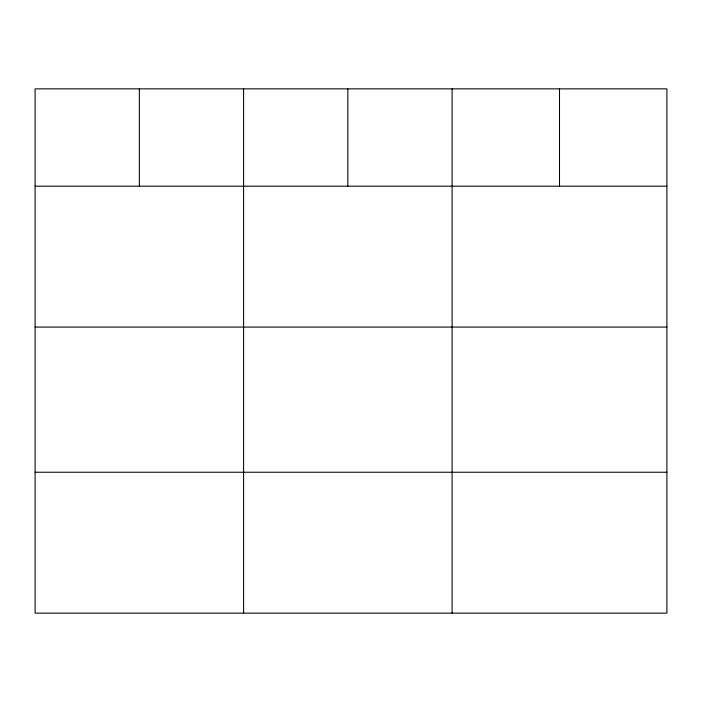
<?xml version="1.0" encoding="UTF-8"?>
<svg xmlns="http://www.w3.org/2000/svg" width="702" height="702" viewBox="0 0 702 702"><rect width="100%" height="100%" fill="white"/><g stroke="black" fill="none" stroke-linecap="round" stroke-linejoin="round"><path stroke-width="1.05" d="M666.9 327.079L666.9 88.864L35.1 88.864L35.1 613.136L666.9 613.136L666.9 327.079L35.1 327.079M35.1 186.188L666.9 186.188M35.1 472.244L666.9 472.244M559.494 88.864L559.494 186.188M452.088 88.864L452.088 613.136M347.841 88.864L347.841 186.188M243.594 88.864L243.594 613.136M139.347 88.864L139.347 186.188"/></g></svg>
